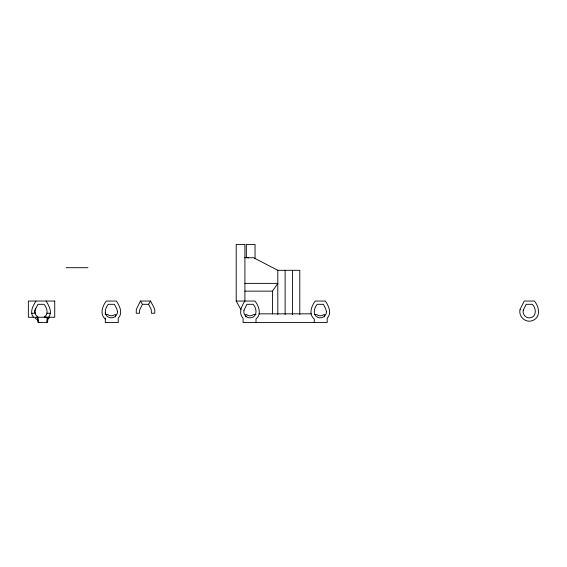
<?xml version="1.0" encoding="UTF-8"?>
<svg xmlns="http://www.w3.org/2000/svg" width="567" height="567" viewBox="0 0 567 567"><rect width="100%" height="100%" fill="white"/><g stroke="black" fill="none" stroke-linecap="round" stroke-linejoin="round"><path stroke-width="0.85" d="M240.812 309.362L236.205 301.049L236.205 244.455L244.916 244.455L244.916 301.049C241.634 305.904 238.147 313.147 243.08 318.193L243.08 322.545L327.194 322.545L327.194 318.193C332.127 313.147 328.633 305.904 325.359 301.049L315.224 301.049C311.474 306.06 308.363 314.281 314.267 319.008L314.267 322.545M46.65 322.545L47.288 318.023L46.806 318.023M115.377 316.981L115.718 314.6L114.761 314.6C112.854 316.216 109.814 316.216 107.907 314.6L106.171 314.6M324.345 316.981L324.678 314.6L323.729 314.6C321.822 316.216 318.774 316.216 316.868 314.6L314.267 314.6M48.032 317.251L47.508 322.545L37.968 322.545L37.266 317.584M47.04 317.265L44.169 316.96C49.031 314.224 46.912 307.753 44.098 304.316L37.925 304.316L35.034 310.184L34.842 311.715L35.608 314.692L37.783 316.96L36.231 317.265M35.948 301.049C33.113 305.67 29.3 312.19 33.439 317.265M140.432 301.049L136.328 309.362L136.229 313.253L139.517 313.253L139.517 310.184L142.409 304.316L140.432 301.049L150.567 301.049C152.254 304.947 155.698 308.696 154.798 313.239L151.424 313.239L151.233 309.447L148.575 304.316L150.567 301.049M48.67 317.265C52.625 312.063 48.968 305.733 46.083 301.049M272.486 313.842L272.486 291.147L277.809 283.372L244.916 283.372M48.032 319.008L49.662 317.279M244.916 257.51L248.176 257.51L248.176 258.035M244.916 257.73L253.619 257.73L277.809 270.303L277.809 314.579M66.169 267.702L87.942 267.702M277.362 270.303L299.787 270.303L299.787 314.579M244.916 291.147L272.486 291.147M236.205 301.049L255.051 301.049C258.8 306.06 261.911 314.281 256.008 319.008L256.008 322.545M142.409 304.316L148.575 304.316M31.745 313.253L35.034 313.253A6.152 6.152 0 0 1 35.608 308.746M46.941 313.239L50.314 313.239M259.119 313.842L311.148 313.842M256.008 314.6L253.399 314.6C251.493 316.216 248.452 316.216 246.546 314.6L245.596 314.6L245.929 316.981M37.613 320.022L35.111 318.193M105.306 319.008C99.402 314.281 102.514 306.06 106.263 301.049L116.391 301.049C119.672 305.904 123.159 313.147 118.227 318.193L118.227 322.545L105.306 322.545L105.306 318.13M37.961 316.981L38.74 322.545M292.466 270.303L292.466 314.579M285.137 270.303L285.137 314.579M255.051 258.602L255.051 244.455L246.34 244.455L246.34 257.73M105.306 312.856L105.306 314.614M117.504 311.715C117.624 316.06 112.585 319.256 108.708 317.3C103.392 314.82 105.122 307.888 108.247 304.316L114.421 304.316L116.738 308.746L117.504 311.715M244.001 310.184C242.804 314.359 246.886 318.711 251.131 317.775C257.595 316.499 256.957 308.108 253.059 304.316L246.893 304.316L244.001 310.184M326.464 311.715C326.585 316.06 321.553 319.256 317.669 317.3C312.353 314.82 314.09 307.888 317.215 304.316L323.381 304.316L325.699 308.746L326.464 311.715M520.102 309.362C518.259 315.769 524.525 322.439 531.031 321.014C540.989 318.76 539.883 307.364 534.334 301.049L524.199 301.049L520.102 309.362M523.284 310.184C522.087 314.359 526.176 318.711 530.421 317.775C536.885 316.499 536.24 308.108 532.349 304.316L526.176 304.316L523.284 310.184M54.73 301.049L28.35 301.049L28.35 317.265L54.73 317.265L54.73 301.049"/></g></svg>
